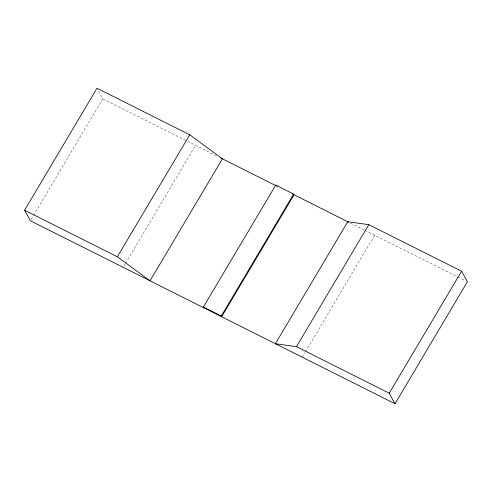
<?xml version="1.0" encoding="UTF-8"?>
<svg xmlns="http://www.w3.org/2000/svg" width="492" height="492" viewBox="0 0 492 492"><rect width="100%" height="100%" fill="white"/><g stroke="black" fill="none" stroke-linecap="round" stroke-linejoin="round"><path stroke-width="0.37" stroke-dasharray="2.46 1.84" d="M31.181 219.45L33.136 216.154M33.53 215.49L102.773 98.794L97.699 89.562M123.953 266.006L125.128 264.032M125.521 263.368L195.552 145.355M302.248 357.198L304.985 352.579M305.378 351.921L374.627 235.225M102.773 98.794L186.862 140.995M187.544 141.333L217.624 156.431M350.501 223.116L364.332 230.059M364.855 230.317L457.148 276.633M457.831 276.978L465.352 280.754"/><path stroke-width="0.74" d="M24.6 210.219L96.973 88.246L189.752 134.802L222.409 158.836L150.035 280.809L117.373 256.775L24.6 210.219L30.399 220.767L395.027 403.754L467.4 281.781L461.601 271.233L368.828 224.672L347.764 221.744L275.391 343.717L296.448 346.645L389.227 393.206L395.027 403.754M117.373 256.775L189.752 134.802M203.368 307.063L275.748 185.09L293.656 194.076L294.044 194.783L221.664 316.756L221.277 316.048L203.368 307.063L203.756 307.764M221.277 316.048L293.656 194.076M296.448 346.645L368.828 224.672M389.227 393.206L461.601 271.233M220.361 157.803L277.199 186.327M292.291 193.903L348.551 222.138M275.748 185.09L276.135 185.792"/></g></svg>
